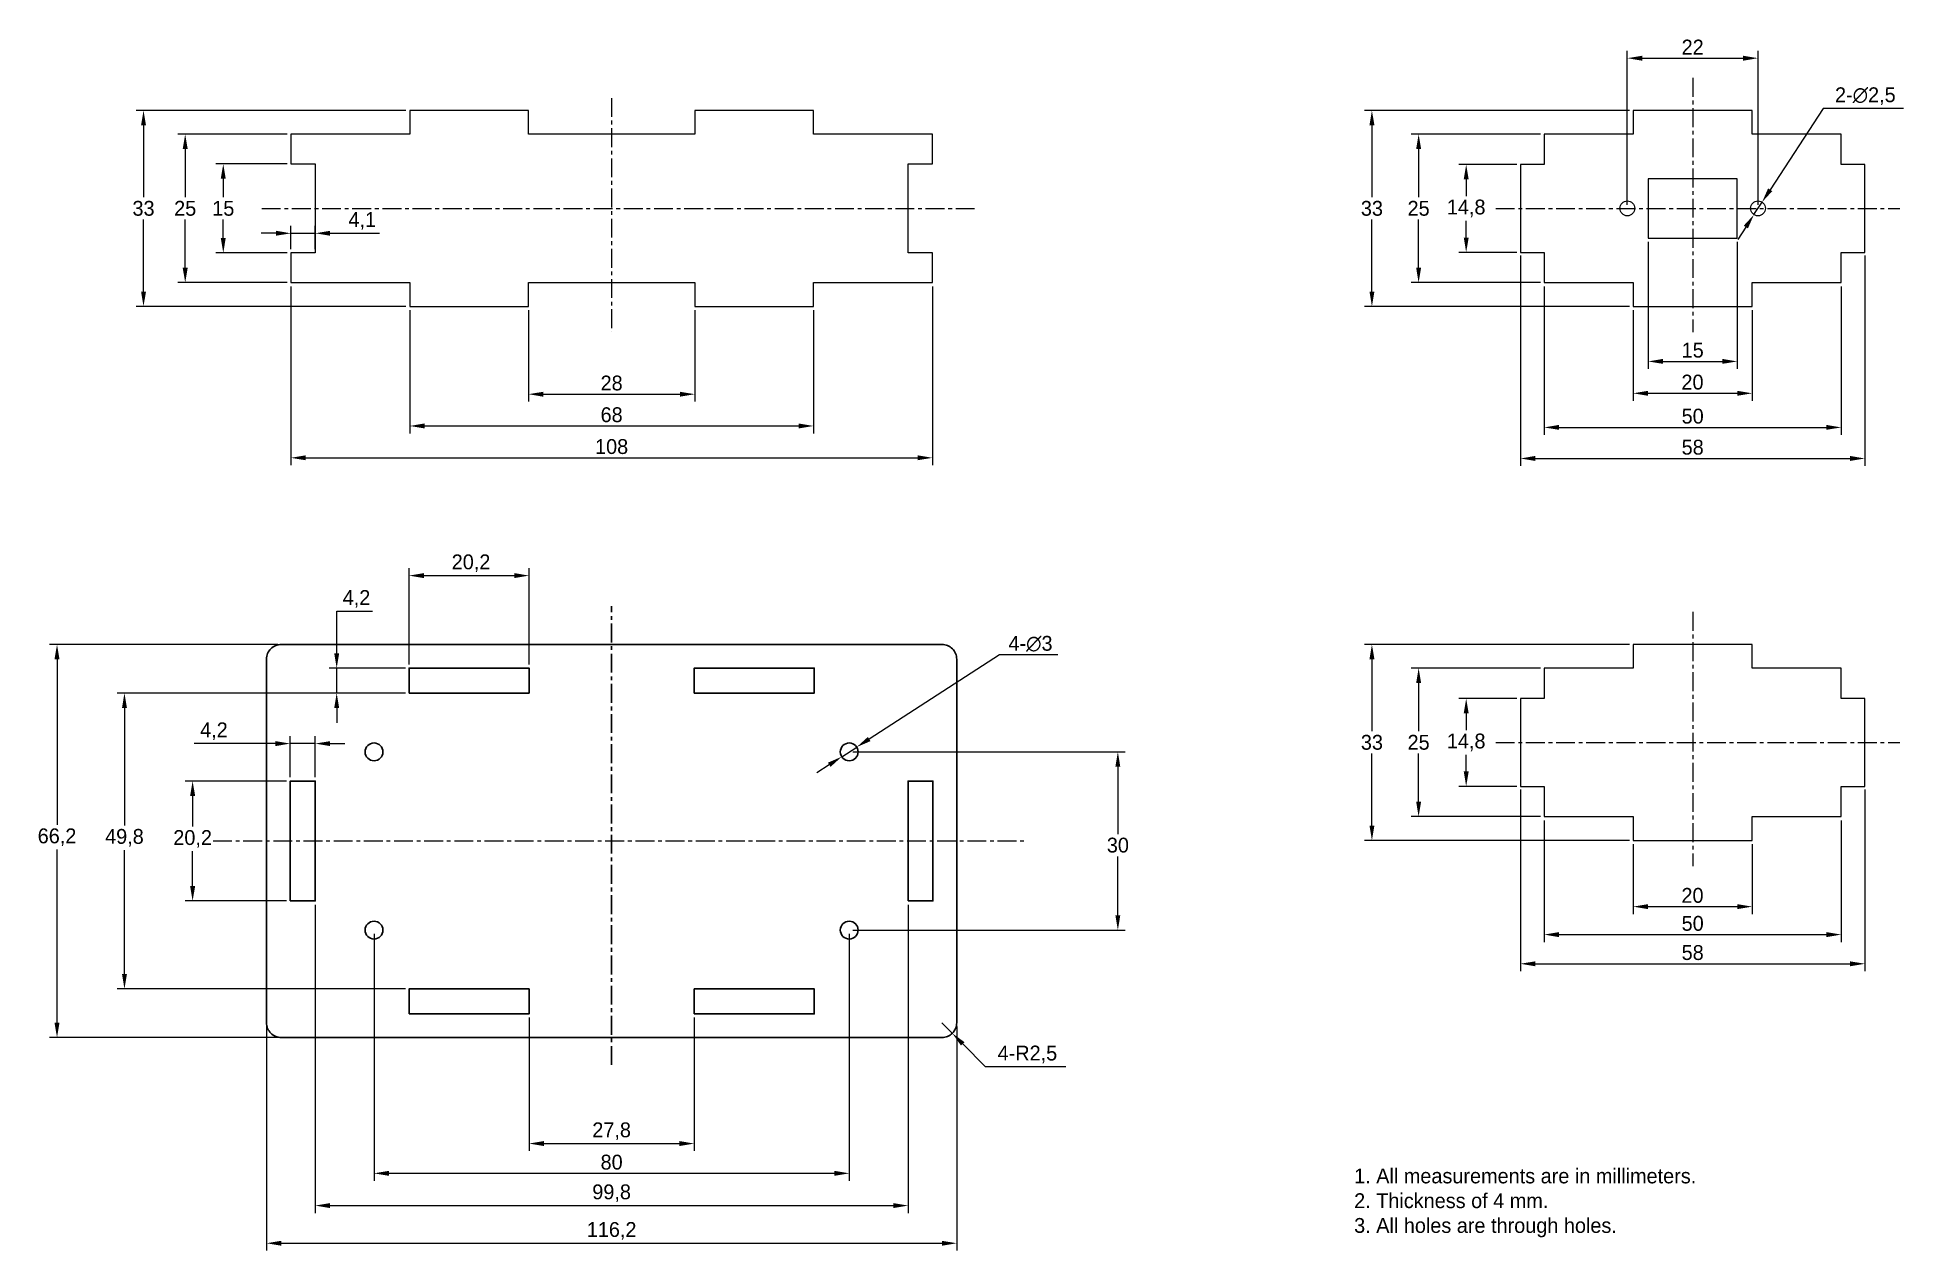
# Model space of a CAD drawing. Header units: millimetres. Extents: x -39 to 276, y -84 to 120.
import ezdxf

# ---------------------------------------------------------------- set-up
doc = ezdxf.new("R2010")
doc.units = ezdxf.units.MM
doc.header["$LTSCALE"] = 0.1
doc.linetypes.add('CENTER', pattern=[50.8, 31.75, -6.35, 6.35, -6.35])
doc.layers.add('FRAME 050', color=6, linetype='Continuous')
doc.dimstyles.new('ISO-25', dxfattribs={"dimtxt": 2.5, "dimasz": 2.5, "dimexe": 1.25, "dimexo": 0.625, "dimtad": 1, "dimtih": 1, "dimtoh": 1, "dimtxsty": 'Standard', "dimcen": 2.5, "dimadec": 0, "dimazin": 0, "dimtfac": 1, "dimtmove": 0, "dimatfit": 3, "dimfxl": 0, "dimarcsym": 0})

# ---------------------------------------------------------------- blocks, each defined once
blk = doc.blocks.new('*D2')
at = {"layer": 'Defpoints', "color": 0}
for p in [(-35.37, 18.1), (2.4, 18.1), (2.4, -48.1)]:
    blk.add_point(p, dxfattribs=at)
at = {"layer": 'FRAME 050', "color": 0, "lineweight": -2}
for p, q in [((1.78, 18.1), (-36.62, 18.1)), ((-35.37, 15.6), (-35.37, -12.29)), ((-35.37, -45.6), (-35.37, -16.46)), ((1.78, -48.1), (-36.62, -48.1))]:
    blk.add_line(p, q, dxfattribs=at)
at = {"layer": 'FRAME 050', "color": 0}
for points in [[(-35.79, 15.6), (-34.96, 15.6), (-35.37, 18.1)], [(-35.79, -45.6), (-34.96, -45.6), (-35.37, -48.1)]]:
    blk.add_solid(points, dxfattribs=at)
at = {"layer": 'FRAME 050', "color": 0, "insert": (-35.37, -14.37), "char_height": 2.5, "attachment_point": 5}
blk.add_mtext('66,2', dxfattribs=at)
blk = doc.blocks.new('*D3')
at = {"layer": 'Defpoints', "color": 0}
for p in [(-0.1, -45.6), (116.1, -45.6), (116.1, -82.72)]:
    blk.add_point(p, dxfattribs=at)
at = {"layer": 'FRAME 050', "color": 0, "lineweight": -2}
for p, q in [((-0.1, -46.22), (-0.1, -83.97)), ((116.1, -46.22), (116.1, -83.97)), ((2.4, -82.72), (113.6, -82.72))]:
    blk.add_line(p, q, dxfattribs=at)
at = {"layer": 'FRAME 050', "color": 0}
for points in [[(2.4, -82.31), (2.4, -83.14), (-0.1, -82.72)], [(113.6, -82.31), (113.6, -83.14), (116.1, -82.72)]]:
    blk.add_solid(points, dxfattribs=at)
at = {"layer": 'FRAME 050', "color": 0, "insert": (58, -80.64), "char_height": 2.5, "attachment_point": 5}
blk.add_mtext('116,2', dxfattribs=at)
blk = doc.blocks.new('*D4')
at = {"layer": 'Defpoints', "color": 0}
for p in [(44.1, 29.68), (23.9, 14.1), (44.1, 14.1)]:
    blk.add_point(p, dxfattribs=at)
at = {"layer": 'FRAME 050', "color": 0, "lineweight": -2}
for p, q in [((23.9, 14.73), (23.9, 30.93)), ((26.4, 29.68), (41.6, 29.68)), ((44.1, 14.73), (44.1, 30.93))]:
    blk.add_line(p, q, dxfattribs=at)
at = {"layer": 'FRAME 050', "color": 0}
for points in [[(26.4, 30.1), (26.4, 29.26), (23.9, 29.68)], [(41.6, 30.1), (41.6, 29.26), (44.1, 29.68)]]:
    blk.add_solid(points, dxfattribs=at)
at = {"layer": 'FRAME 050', "color": 0, "insert": (34.33, 31.76), "char_height": 2.5, "attachment_point": 5}
blk.add_mtext('20,2', dxfattribs=at)
blk = doc.blocks.new('*D5')
at = {"layer": 'Defpoints', "color": 0}
for p in [(8.1, 1.4), (3.9, -4.9), (8.1, -4.9)]:
    blk.add_point(p, dxfattribs=at)
at = {"layer": 'FRAME 050', "color": 0, "lineweight": -2}
for p, q in [((1.4, 1.4), (-12.29, 1.4)), ((3.9, -4.27), (3.9, 2.65)), ((8.1, 1.4), (3.9, 1.4)), ((8.1, -4.27), (8.1, 2.65)), ((10.6, 1.4), (13.1, 1.4))]:
    blk.add_line(p, q, dxfattribs=at)
at = {"layer": 'FRAME 050', "color": 0}
for points in [[(1.4, 1.81), (1.4, 0.98), (3.9, 1.4)], [(10.6, 1.81), (10.6, 0.98), (8.1, 1.4)]]:
    blk.add_solid(points, dxfattribs=at)
at = {"layer": 'FRAME 050', "color": 0, "insert": (-8.96, 3.48), "char_height": 2.5, "attachment_point": 5}
blk.add_mtext('4,2', dxfattribs=at)
blk = doc.blocks.new('*D6')
at = {"layer": 'Defpoints', "color": 0}
for p in [(3.9, -4.9), (-12.54, -25.1), (3.9, -25.1)]:
    blk.add_point(p, dxfattribs=at)
at = {"layer": 'FRAME 050', "color": 0, "lineweight": -2}
for p, q in [((3.28, -4.9), (-13.79, -4.9)), ((-12.54, -7.4), (-12.54, -12.57)), ((-12.54, -22.6), (-12.54, -16.73)), ((3.28, -25.1), (-13.79, -25.1))]:
    blk.add_line(p, q, dxfattribs=at)
at = {"layer": 'FRAME 050', "color": 0}
for points in [[(-12.96, -7.4), (-12.12, -7.4), (-12.54, -4.9)], [(-12.96, -22.6), (-12.12, -22.6), (-12.54, -25.1)]]:
    blk.add_solid(points, dxfattribs=at)
at = {"layer": 'FRAME 050', "color": 0, "insert": (-12.54, -14.65), "char_height": 2.5, "attachment_point": 5}
blk.add_mtext('20,2', dxfattribs=at)
blk = doc.blocks.new('*D7')
at = {"layer": 'Defpoints', "color": 0}
for p in [(23.9, 14.1), (11.71, 9.9), (23.9, 9.9)]:
    blk.add_point(p, dxfattribs=at)
at = {"layer": 'FRAME 050', "color": 0, "lineweight": -2}
for p, q in [((11.71, 16.6), (11.71, 23.68)), ((11.71, 23.68), (17.76, 23.68)), ((23.28, 14.1), (10.46, 14.1)), ((11.71, 9.9), (11.71, 14.1)), ((23.28, 9.9), (10.46, 9.9)), ((11.71, 7.4), (11.71, 4.9))]:
    blk.add_line(p, q, dxfattribs=at)
at = {"layer": 'FRAME 050', "color": 0}
for points in [[(11.3, 16.6), (12.13, 16.6), (11.71, 14.1)], [(11.3, 7.4), (12.13, 7.4), (11.71, 9.9)]]:
    blk.add_solid(points, dxfattribs=at)
at = {"layer": 'FRAME 050', "color": 0, "insert": (15.05, 25.76), "char_height": 2.5, "attachment_point": 5}
blk.add_mtext('4,2', dxfattribs=at)
blk = doc.blocks.new('*D8')
at = {"layer": 'Defpoints', "color": 0}
for p in [(8.1, -25.1), (107.9, -25.1), (107.9, -76.38)]:
    blk.add_point(p, dxfattribs=at)
at = {"layer": 'FRAME 050', "color": 0, "lineweight": -2}
for p, q in [((8.1, -25.72), (8.1, -77.63)), ((107.9, -25.72), (107.9, -77.63)), ((10.6, -76.38), (105.4, -76.38))]:
    blk.add_line(p, q, dxfattribs=at)
at = {"layer": 'FRAME 050', "color": 0}
for points in [[(10.6, -75.96), (10.6, -76.8), (8.1, -76.38)], [(105.4, -75.96), (105.4, -76.8), (107.9, -76.38)]]:
    blk.add_solid(points, dxfattribs=at)
at = {"layer": 'FRAME 050', "color": 0, "insert": (58, -74.3), "char_height": 2.5, "attachment_point": 5}
blk.add_mtext('99,8', dxfattribs=at)
blk = doc.blocks.new('*D9')
at = {"layer": 'Defpoints', "color": 0}
for p in [(44.1, -44.1), (71.9, -44.1), (71.9, -65.94)]:
    blk.add_point(p, dxfattribs=at)
at = {"layer": 'FRAME 050', "color": 0, "lineweight": -2}
for p, q in [((44.1, -44.72), (44.1, -67.19)), ((71.9, -44.72), (71.9, -67.19)), ((46.6, -65.94), (69.4, -65.94))]:
    blk.add_line(p, q, dxfattribs=at)
at = {"layer": 'FRAME 050', "color": 0}
for points in [[(46.6, -65.52), (46.6, -66.36), (44.1, -65.94)], [(69.4, -65.52), (69.4, -66.36), (71.9, -65.94)]]:
    blk.add_solid(points, dxfattribs=at)
at = {"layer": 'FRAME 050', "color": 0, "insert": (58, -63.86), "char_height": 2.5, "attachment_point": 5}
blk.add_mtext('27,8', dxfattribs=at)
blk = doc.blocks.new('*D10')
at = {"layer": 'Defpoints', "color": 0}
for p in [(18, -30), (98, -30), (98, -70.95)]:
    blk.add_point(p, dxfattribs=at)
at = {"layer": 'FRAME 050', "color": 0, "lineweight": -2}
for p, q in [((18, -30.62), (18, -72.2)), ((98, -30.62), (98, -72.2)), ((20.5, -70.95), (95.5, -70.95))]:
    blk.add_line(p, q, dxfattribs=at)
at = {"layer": 'FRAME 050', "color": 0}
for points in [[(20.5, -70.53), (20.5, -71.37), (18, -70.95)], [(95.5, -70.53), (95.5, -71.37), (98, -70.95)]]:
    blk.add_solid(points, dxfattribs=at)
at = {"layer": 'FRAME 050', "color": 0, "insert": (58, -69.08), "char_height": 2.5, "attachment_point": 5}
blk.add_mtext('80', dxfattribs=at)
blk = doc.blocks.new('*D11')
at = {"layer": 'Defpoints', "color": 0}
for p in [(98, 0), (143.23, 0), (98, -30)]:
    blk.add_point(p, dxfattribs=at)
at = {"layer": 'FRAME 050', "color": 0, "lineweight": -2}
for p, q in [((98.62, 0), (144.48, 0)), ((143.23, -2.5), (143.23, -13.84)), ((143.23, -27.5), (143.23, -17.59)), ((98.62, -30), (144.48, -30))]:
    blk.add_line(p, q, dxfattribs=at)
at = {"layer": 'FRAME 050', "color": 0}
for points in [[(142.81, -2.5), (143.64, -2.5), (143.23, 0)], [(142.81, -27.5), (143.64, -27.5), (143.23, -30)]]:
    blk.add_solid(points, dxfattribs=at)
at = {"layer": 'FRAME 050', "color": 0, "insert": (143.23, -15.71), "char_height": 2.5, "attachment_point": 5}
blk.add_mtext('30', dxfattribs=at)
blk = doc.blocks.new('*D12')
at = {"layer": 'Defpoints', "color": 0}
for p in [(99.26, 0.81), (96.74, -0.81)]:
    blk.add_point(p, dxfattribs=at)
at = {"layer": 'FRAME 050', "color": 0, "lineweight": -2}
for p, q in [((123.31, 16.32), (101.36, 2.17)), ((133.1, 16.32), (123.31, 16.32)), ((96.74, -0.81), (99.26, 0.81)), ((94.64, -2.17), (92.54, -3.52))]:
    blk.add_line(p, q, dxfattribs=at)
at = {"layer": 'FRAME 050', "color": 0}
for points in [[(101.14, 2.52), (101.59, 1.82), (99.26, 0.81)], [(94.41, -1.82), (94.86, -2.52), (96.74, -0.81)]]:
    blk.add_solid(points, dxfattribs=at)
at = {"layer": 'FRAME 050', "color": 0, "insert": (128.52, 18.2), "char_height": 2.5, "attachment_point": 5}
blk.add_mtext('4-∅3', dxfattribs=at)
blk = doc.blocks.new('*D13')
at = {"layer": 'Defpoints', "color": 0}
for p in [(23.9, 9.9), (-24.02, -39.9), (23.9, -39.9)]:
    blk.add_point(p, dxfattribs=at)
at = {"layer": 'FRAME 050', "color": 0, "lineweight": -2}
for p, q in [((23.28, 9.9), (-25.27, 9.9)), ((-24.02, 7.4), (-24.02, -12.38)), ((-24.02, -37.4), (-24.02, -16.54)), ((23.28, -39.9), (-25.27, -39.9))]:
    blk.add_line(p, q, dxfattribs=at)
at = {"layer": 'FRAME 050', "color": 0}
for points in [[(-24.43, 7.4), (-23.6, 7.4), (-24.02, 9.9)], [(-24.43, -37.4), (-23.6, -37.4), (-24.02, -39.9)]]:
    blk.add_solid(points, dxfattribs=at)
at = {"layer": 'FRAME 050', "color": 0, "insert": (-24.02, -14.46), "char_height": 2.5, "attachment_point": 5}
blk.add_mtext('49,8', dxfattribs=at)
blk = doc.blocks.new('*D14')
at = {"layer": 'Defpoints', "color": 0}
for p in [(24, 108), (-20.81, 75), (24, 75)]:
    blk.add_point(p, dxfattribs=at)
at = {"layer": 'FRAME 050', "color": 0, "lineweight": -2}
for p, q in [((23.38, 108), (-22.06, 108)), ((-20.81, 105.5), (-20.81, 93.38)), ((-20.81, 77.5), (-20.81, 89.62)), ((23.38, 75), (-22.06, 75))]:
    blk.add_line(p, q, dxfattribs=at)
at = {"layer": 'FRAME 050', "color": 0}
for points in [[(-21.22, 105.5), (-20.39, 105.5), (-20.81, 108)], [(-21.22, 77.5), (-20.39, 77.5), (-20.81, 75)]]:
    blk.add_solid(points, dxfattribs=at)
at = {"layer": 'FRAME 050', "color": 0, "insert": (-20.81, 91.5), "char_height": 2.5, "attachment_point": 5}
blk.add_mtext('33', dxfattribs=at)
blk = doc.blocks.new('*D15')
at = {"layer": 'Defpoints', "color": 0}
for p in [(4, 99), (-7.38, 84), (4, 84)]:
    blk.add_point(p, dxfattribs=at)
at = {"layer": 'FRAME 050', "color": 0, "lineweight": -2}
for p, q in [((3.38, 99), (-8.63, 99)), ((-7.38, 96.5), (-7.38, 93.38)), ((-7.38, 86.5), (-7.38, 89.62)), ((3.38, 84), (-8.63, 84))]:
    blk.add_line(p, q, dxfattribs=at)
at = {"layer": 'FRAME 050', "color": 0}
for points in [[(-7.8, 96.5), (-6.97, 96.5), (-7.38, 99)], [(-7.8, 86.5), (-6.97, 86.5), (-7.38, 84)]]:
    blk.add_solid(points, dxfattribs=at)
at = {"layer": 'FRAME 050', "color": 0, "insert": (-7.38, 91.5), "char_height": 2.5, "attachment_point": 5}
blk.add_mtext('15', dxfattribs=at)
blk = doc.blocks.new('*D16')
at = {"layer": 'Defpoints', "color": 0}
for p in [(44, 75), (72, 75), (72, 60.22)]:
    blk.add_point(p, dxfattribs=at)
at = {"layer": 'FRAME 050', "color": 0, "lineweight": -2}
for p, q in [((44, 74.38), (44, 58.97)), ((72, 74.38), (72, 58.97)), ((46.5, 60.22), (69.5, 60.22))]:
    blk.add_line(p, q, dxfattribs=at)
at = {"layer": 'FRAME 050', "color": 0}
for points in [[(46.5, 60.63), (46.5, 59.8), (44, 60.22)], [(69.5, 60.63), (69.5, 59.8), (72, 60.22)]]:
    blk.add_solid(points, dxfattribs=at)
at = {"layer": 'FRAME 050', "color": 0, "insert": (58, 62.09), "char_height": 2.5, "attachment_point": 5}
blk.add_mtext('28', dxfattribs=at)
blk = doc.blocks.new('*D17')
at = {"layer": 'Defpoints', "color": 0}
for p in [(24, 75), (92, 75), (92, 54.87)]:
    blk.add_point(p, dxfattribs=at)
at = {"layer": 'FRAME 050', "color": 0, "lineweight": -2}
for p, q in [((24, 74.38), (24, 53.62)), ((92, 74.38), (92, 53.62)), ((26.5, 54.87), (89.5, 54.87))]:
    blk.add_line(p, q, dxfattribs=at)
at = {"layer": 'FRAME 050', "color": 0}
for points in [[(26.5, 55.29), (26.5, 54.46), (24, 54.87)], [(89.5, 55.29), (89.5, 54.46), (92, 54.87)]]:
    blk.add_solid(points, dxfattribs=at)
at = {"layer": 'FRAME 050', "color": 0, "insert": (58, 56.75), "char_height": 2.5, "attachment_point": 5}
blk.add_mtext('68', dxfattribs=at)
blk = doc.blocks.new('*D18')
at = {"layer": 'Defpoints', "color": 0}
for p in [(4, 104), (-13.79, 79), (4, 79)]:
    blk.add_point(p, dxfattribs=at)
at = {"layer": 'FRAME 050', "color": 0, "lineweight": -2}
for p, q in [((3.38, 104), (-15.04, 104)), ((-13.79, 101.5), (-13.79, 93.38)), ((-13.79, 81.5), (-13.79, 89.62)), ((3.38, 79), (-15.04, 79))]:
    blk.add_line(p, q, dxfattribs=at)
at = {"layer": 'FRAME 050', "color": 0}
for points in [[(-14.21, 101.5), (-13.37, 101.5), (-13.79, 104)], [(-14.21, 81.5), (-13.37, 81.5), (-13.79, 79)]]:
    blk.add_solid(points, dxfattribs=at)
at = {"layer": 'FRAME 050', "color": 0, "insert": (-13.79, 91.5), "char_height": 2.5, "attachment_point": 5}
blk.add_mtext('25', dxfattribs=at)
blk = doc.blocks.new('*D19')
at = {"layer": 'Defpoints', "color": 0}
for p in [(4, 79), (112, 79), (112, 49.51)]:
    blk.add_point(p, dxfattribs=at)
at = {"layer": 'FRAME 050', "color": 0, "lineweight": -2}
for p, q in [((4, 78.38), (4, 48.26)), ((112, 78.38), (112, 48.26)), ((6.5, 49.51), (109.5, 49.51))]:
    blk.add_line(p, q, dxfattribs=at)
at = {"layer": 'FRAME 050', "color": 0}
for points in [[(6.5, 49.93), (6.5, 49.1), (4, 49.51)], [(109.5, 49.93), (109.5, 49.1), (112, 49.51)]]:
    blk.add_solid(points, dxfattribs=at)
at = {"layer": 'FRAME 050', "color": 0, "insert": (58, 51.39), "char_height": 2.5, "attachment_point": 5}
blk.add_mtext('108', dxfattribs=at)
blk = doc.blocks.new('*D20')
at = {"layer": 'Defpoints', "color": 0}
for p in [(230, 75), (250, 75), (250, 60.37)]:
    blk.add_point(p, dxfattribs=at)
at = {"layer": 'FRAME 050', "color": 0, "lineweight": -2}
for p, q in [((230, 74.38), (230, 59.12)), ((250, 74.38), (250, 59.12)), ((232.5, 60.37), (247.5, 60.37))]:
    blk.add_line(p, q, dxfattribs=at)
at = {"layer": 'FRAME 050', "color": 0}
for points in [[(232.5, 60.79), (232.5, 59.95), (230, 60.37)], [(247.5, 60.79), (247.5, 59.95), (250, 60.37)]]:
    blk.add_solid(points, dxfattribs=at)
at = {"layer": 'FRAME 050', "color": 0, "insert": (239.97, 62.24), "char_height": 2.5, "attachment_point": 5}
blk.add_mtext('20', dxfattribs=at)
blk = doc.blocks.new('*D21')
at = {"layer": 'Defpoints', "color": 0}
for p in [(215, 79), (265, 79), (265, 54.63)]:
    blk.add_point(p, dxfattribs=at)
at = {"layer": 'FRAME 050', "color": 0, "lineweight": -2}
for p, q in [((215, 78.38), (215, 53.38)), ((265, 78.38), (265, 53.38)), ((217.5, 54.63), (262.5, 54.63))]:
    blk.add_line(p, q, dxfattribs=at)
at = {"layer": 'FRAME 050', "color": 0}
for points in [[(217.5, 55.05), (217.5, 54.22), (215, 54.63)], [(262.5, 55.05), (262.5, 54.22), (265, 54.63)]]:
    blk.add_solid(points, dxfattribs=at)
at = {"layer": 'FRAME 050', "color": 0, "insert": (240, 56.51), "char_height": 2.5, "attachment_point": 5}
blk.add_mtext('50', dxfattribs=at)
blk = doc.blocks.new('*D22')
at = {"layer": 'Defpoints', "color": 0}
for p in [(211, 84.2), (269, 84.2), (269, 49.4)]:
    blk.add_point(p, dxfattribs=at)
at = {"layer": 'FRAME 050', "color": 0, "lineweight": -2}
for p, q in [((211, 83.57), (211, 48.15)), ((269, 83.57), (269, 48.15)), ((213.5, 49.4), (266.5, 49.4))]:
    blk.add_line(p, q, dxfattribs=at)
at = {"layer": 'FRAME 050', "color": 0}
for points in [[(213.5, 49.82), (213.5, 48.99), (211, 49.4)], [(266.5, 49.82), (266.5, 48.99), (269, 49.4)]]:
    blk.add_solid(points, dxfattribs=at)
at = {"layer": 'FRAME 050', "color": 0, "insert": (240, 51.28), "char_height": 2.5, "attachment_point": 5}
blk.add_mtext('58', dxfattribs=at)
blk = doc.blocks.new('*D23')
at = {"layer": 'Defpoints', "color": 0}
for p in [(201.87, 98.9), (211, 98.9), (211, 84.1)]:
    blk.add_point(p, dxfattribs=at)
at = {"layer": 'FRAME 050', "color": 0, "lineweight": -2}
for p, q in [((210.38, 98.9), (200.62, 98.9)), ((201.87, 96.4), (201.87, 93.58)), ((201.87, 86.6), (201.87, 89.42)), ((210.38, 84.1), (200.62, 84.1))]:
    blk.add_line(p, q, dxfattribs=at)
at = {"layer": 'FRAME 050', "color": 0}
for points in [[(201.46, 96.4), (202.29, 96.4), (201.87, 98.9)], [(201.46, 86.6), (202.29, 86.6), (201.87, 84.1)]]:
    blk.add_solid(points, dxfattribs=at)
at = {"layer": 'FRAME 050', "color": 0, "insert": (201.87, 91.5), "char_height": 2.5, "attachment_point": 5}
blk.add_mtext('14,8', dxfattribs=at)
blk = doc.blocks.new('*D24')
at = {"layer": 'Defpoints', "color": 0}
for p in [(215, 104), (193.86, 79), (215, 79)]:
    blk.add_point(p, dxfattribs=at)
at = {"layer": 'FRAME 050', "color": 0, "lineweight": -2}
for p, q in [((214.38, 104), (192.61, 104)), ((193.86, 101.5), (193.86, 93.38)), ((193.86, 81.5), (193.86, 89.62)), ((214.38, 79), (192.61, 79))]:
    blk.add_line(p, q, dxfattribs=at)
at = {"layer": 'FRAME 050', "color": 0}
for points in [[(193.45, 101.5), (194.28, 101.5), (193.86, 104)], [(193.45, 81.5), (194.28, 81.5), (193.86, 79)]]:
    blk.add_solid(points, dxfattribs=at)
at = {"layer": 'FRAME 050', "color": 0, "insert": (193.86, 91.5), "char_height": 2.5, "attachment_point": 5}
blk.add_mtext('25', dxfattribs=at)
blk = doc.blocks.new('*D25')
at = {"layer": 'Defpoints', "color": 0}
for p in [(230, 108), (186, 75), (230, 75)]:
    blk.add_point(p, dxfattribs=at)
at = {"layer": 'FRAME 050', "color": 0, "lineweight": -2}
for p, q in [((229.38, 108), (184.75, 108)), ((186, 105.5), (186, 93.38)), ((186, 77.5), (186, 89.63)), ((229.38, 75), (184.75, 75))]:
    blk.add_line(p, q, dxfattribs=at)
at = {"layer": 'FRAME 050', "color": 0}
for points in [[(185.59, 105.5), (186.42, 105.5), (186, 108)], [(185.59, 77.5), (186.42, 77.5), (186, 75)]]:
    blk.add_solid(points, dxfattribs=at)
at = {"layer": 'FRAME 050', "color": 0, "insert": (186, 91.5), "char_height": 2.5, "attachment_point": 5}
blk.add_mtext('33', dxfattribs=at)
blk = doc.blocks.new('*D26')
at = {"layer": 'Defpoints', "color": 0}
for p in [(232.5, 86.5), (247.5, 86.5), (247.5, 65.74)]:
    blk.add_point(p, dxfattribs=at)
at = {"layer": 'FRAME 050', "color": 0, "lineweight": -2}
for p, q in [((232.5, 85.88), (232.5, 64.49)), ((247.5, 85.88), (247.5, 64.49)), ((235, 65.74), (245, 65.74))]:
    blk.add_line(p, q, dxfattribs=at)
at = {"layer": 'FRAME 050', "color": 0}
for points in [[(235, 66.16), (235, 65.33), (232.5, 65.74)], [(245, 66.16), (245, 65.33), (247.5, 65.74)]]:
    blk.add_solid(points, dxfattribs=at)
at = {"layer": 'FRAME 050', "color": 0, "insert": (240, 67.62), "char_height": 2.5, "attachment_point": 5}
blk.add_mtext('15', dxfattribs=at)
blk = doc.blocks.new('*D27')
at = {"layer": 'Defpoints', "color": 0}
for p in [(251, 116.79), (229, 91.5), (251, 91.5)]:
    blk.add_point(p, dxfattribs=at)
at = {"layer": 'FRAME 050', "color": 0, "lineweight": -2}
for p, q in [((229, 92.12), (229, 118.04)), ((231.5, 116.79), (248.5, 116.79)), ((251, 92.12), (251, 118.04))]:
    blk.add_line(p, q, dxfattribs=at)
at = {"layer": 'FRAME 050', "color": 0}
for points in [[(231.5, 117.2), (231.5, 116.37), (229, 116.79)], [(248.5, 117.2), (248.5, 116.37), (251, 116.79)]]:
    blk.add_solid(points, dxfattribs=at)
at = {"layer": 'FRAME 050', "color": 0, "insert": (240, 118.66), "char_height": 2.5, "attachment_point": 5}
blk.add_mtext('22', dxfattribs=at)
blk = doc.blocks.new('*D28')
at = {"layer": 'Defpoints', "color": 0}
for p in [(251.68, 92.55), (250.32, 90.45)]:
    blk.add_point(p, dxfattribs=at)
at = {"layer": 'FRAME 050', "color": 0, "lineweight": -2}
for p, q in [((261.98, 108.32), (253.05, 94.64)), ((275.52, 108.32), (261.98, 108.32)), ((250.32, 90.45), (251.68, 92.55)), ((248.95, 88.36), (247.58, 86.27))]:
    blk.add_line(p, q, dxfattribs=at)
at = {"layer": 'FRAME 050', "color": 0}
for points in [[(252.7, 94.87), (253.4, 94.41), (251.68, 92.55)], [(248.6, 88.59), (249.3, 88.13), (250.32, 90.45)]]:
    blk.add_solid(points, dxfattribs=at)
at = {"layer": 'FRAME 050', "color": 0, "insert": (269.07, 110.4), "char_height": 2.5, "attachment_point": 5}
blk.add_mtext('2-∅2,5', dxfattribs=at)
blk = doc.blocks.new('*D29')
at = {"layer": 'Defpoints', "color": 0}
for p in [(113.6, -45.6), (115.36, -47.38)]:
    blk.add_point(p, dxfattribs=at)
at = {"layer": 'FRAME 050', "color": 0, "lineweight": -2}
for p, q in [((113.6, -45.6), (115.36, -47.38)), ((120.92, -53.01), (117.11, -49.16)), ((134.46, -53.01), (120.92, -53.01))]:
    blk.add_line(p, q, dxfattribs=at)
at = {"layer": 'FRAME 050', "color": 0}
blk.add_solid([(117.41, -48.87), (116.82, -49.45), (115.36, -47.38)], dxfattribs=at)
at = {"layer": 'FRAME 050', "color": 0, "insert": (128, -50.93), "char_height": 2.5, "attachment_point": 5}
blk.add_mtext('4-R2,5', dxfattribs=at)
blk = doc.blocks.new('*D32')
at = {"layer": 'Defpoints', "color": 0}
for p in [(230, 18.1), (186, -14.9), (230, -14.9)]:
    blk.add_point(p, dxfattribs=at)
at = {"layer": 'FRAME 050', "color": 0, "lineweight": -2}
for p, q in [((229.38, 18.1), (184.75, 18.1)), ((186, 15.6), (186, 3.48)), ((186, -12.4), (186, -0.27)), ((229.38, -14.9), (184.75, -14.9))]:
    blk.add_line(p, q, dxfattribs=at)
at = {"layer": 'FRAME 050', "color": 0}
for points in [[(185.59, 15.6), (186.42, 15.6), (186, 18.1)], [(185.59, -12.4), (186.42, -12.4), (186, -14.9)]]:
    blk.add_solid(points, dxfattribs=at)
at = {"layer": 'FRAME 050', "color": 0, "insert": (186, 1.6), "char_height": 2.5, "attachment_point": 5}
blk.add_mtext('33', dxfattribs=at)
blk = doc.blocks.new('*D33')
at = {"layer": 'Defpoints', "color": 0}
for p in [(215, 14.1), (193.86, -10.9), (215, -10.9)]:
    blk.add_point(p, dxfattribs=at)
at = {"layer": 'FRAME 050', "color": 0, "lineweight": -2}
for p, q in [((214.38, 14.1), (192.61, 14.1)), ((193.86, 11.6), (193.86, 3.48)), ((193.86, -8.4), (193.86, -0.27)), ((214.38, -10.9), (192.61, -10.9))]:
    blk.add_line(p, q, dxfattribs=at)
at = {"layer": 'FRAME 050', "color": 0}
for points in [[(193.45, 11.6), (194.28, 11.6), (193.86, 14.1)], [(193.45, -8.4), (194.28, -8.4), (193.86, -10.9)]]:
    blk.add_solid(points, dxfattribs=at)
at = {"layer": 'FRAME 050', "color": 0, "insert": (193.86, 1.6), "char_height": 2.5, "attachment_point": 5}
blk.add_mtext('25', dxfattribs=at)
blk = doc.blocks.new('*D30')
at = {"layer": 'Defpoints', "color": 0}
for p in [(201.87, 9), (211, 9), (211, -5.8)]:
    blk.add_point(p, dxfattribs=at)
at = {"layer": 'FRAME 050', "color": 0, "lineweight": -2}
for p, q in [((210.38, 9), (200.62, 9)), ((201.87, 6.5), (201.87, 3.68)), ((201.87, -3.3), (201.87, -0.48)), ((210.38, -5.8), (200.62, -5.8))]:
    blk.add_line(p, q, dxfattribs=at)
at = {"layer": 'FRAME 050', "color": 0}
for points in [[(201.46, 6.5), (202.29, 6.5), (201.87, 9)], [(201.46, -3.3), (202.29, -3.3), (201.87, -5.8)]]:
    blk.add_solid(points, dxfattribs=at)
at = {"layer": 'FRAME 050', "color": 0, "insert": (201.87, 1.6), "char_height": 2.5, "attachment_point": 5}
blk.add_mtext('14,8', dxfattribs=at)
blk = doc.blocks.new('*D31')
at = {"layer": 'Defpoints', "color": 0}
for p in [(211, -5.7), (269, -5.7), (269, -35.67)]:
    blk.add_point(p, dxfattribs=at)
at = {"layer": 'FRAME 050', "color": 0, "lineweight": -2}
for p, q in [((211, -6.33), (211, -36.92)), ((269, -6.33), (269, -36.92)), ((213.5, -35.67), (266.5, -35.67))]:
    blk.add_line(p, q, dxfattribs=at)
at = {"layer": 'FRAME 050', "color": 0}
for points in [[(213.5, -35.26), (213.5, -36.09), (211, -35.67)], [(266.5, -35.26), (266.5, -36.09), (269, -35.67)]]:
    blk.add_solid(points, dxfattribs=at)
at = {"layer": 'FRAME 050', "color": 0, "insert": (240, -33.8), "char_height": 2.5, "attachment_point": 5}
blk.add_mtext('58', dxfattribs=at)
blk = doc.blocks.new('*D34')
at = {"layer": 'Defpoints', "color": 0}
for p in [(215, -10.9), (265, -10.9), (265, -30.76)]:
    blk.add_point(p, dxfattribs=at)
at = {"layer": 'FRAME 050', "color": 0, "lineweight": -2}
for p, q in [((215, -11.53), (215, -32.01)), ((265, -11.53), (265, -32.01)), ((217.5, -30.76), (262.5, -30.76))]:
    blk.add_line(p, q, dxfattribs=at)
at = {"layer": 'FRAME 050', "color": 0}
for points in [[(217.5, -30.34), (217.5, -31.18), (215, -30.76)], [(262.5, -30.34), (262.5, -31.18), (265, -30.76)]]:
    blk.add_solid(points, dxfattribs=at)
at = {"layer": 'FRAME 050', "color": 0, "insert": (240, -28.88), "char_height": 2.5, "attachment_point": 5}
blk.add_mtext('50', dxfattribs=at)
blk = doc.blocks.new('*D35')
at = {"layer": 'Defpoints', "color": 0}
for p in [(230, -14.9), (250, -14.9), (250, -26.05)]:
    blk.add_point(p, dxfattribs=at)
at = {"layer": 'FRAME 050', "color": 0, "lineweight": -2}
for p, q in [((230, -15.53), (230, -27.3)), ((250, -15.53), (250, -27.3)), ((232.5, -26.05), (247.5, -26.05))]:
    blk.add_line(p, q, dxfattribs=at)
at = {"layer": 'FRAME 050', "color": 0}
for points in [[(232.5, -25.63), (232.5, -26.47), (230, -26.05)], [(247.5, -25.63), (247.5, -26.47), (250, -26.05)]]:
    blk.add_solid(points, dxfattribs=at)
at = {"layer": 'FRAME 050', "color": 0, "insert": (239.97, -24.17), "char_height": 2.5, "attachment_point": 5}
blk.add_mtext('20', dxfattribs=at)
blk = doc.blocks.new('*D37')
at = {"layer": 'Defpoints', "color": 0}
for p in [(8.1, 87.31), (4, 84), (8.1, 84)]:
    blk.add_point(p, dxfattribs=at)
at = {"layer": 'FRAME 050', "color": 0, "lineweight": -2}
for p, q in [((4, 84.62), (4, 88.56)), ((8.1, 84.62), (8.1, 88.56)), ((1.5, 87.31), (-1, 87.31)), ((4, 87.31), (8.1, 87.31)), ((10.6, 87.31), (18.93, 87.31))]:
    blk.add_line(p, q, dxfattribs=at)
at = {"layer": 'FRAME 050', "color": 0}
for points in [[(1.5, 87.73), (1.5, 86.9), (4, 87.31)], [(10.6, 87.73), (10.6, 86.9), (8.1, 87.31)]]:
    blk.add_solid(points, dxfattribs=at)
at = {"layer": 'FRAME 050', "color": 0, "insert": (16.02, 89.4), "char_height": 2.5, "attachment_point": 5}
blk.add_mtext('4,1', dxfattribs=at)

msp = doc.modelspace()

# ---------------------------------------------------------------- linework, layer by layer
for points in [[(8.1, 84), (4, 84), (4, 79), (24, 79), (24, 75), (44, 75), (44, 79), (72, 79), (72, 75), (92, 75), (92, 79), (112, 79), (112, 84), (107.9, 84), (107.9, 99), (112, 99), (112, 104), (92, 104), (92, 108), (72, 108), (72, 104), (44, 104), (44, 108), (24, 108), (24, 104), (4, 104), (4, 99), (8.1, 99)], [(211, 84.1), (215, 84.1), (215, 79), (230, 79), (230, 75), (250, 75), (250, 79), (265, 79), (265, 84.1), (269, 84.1), (269, 98.9), (265, 98.9), (265, 104), (250, 104), (250, 108), (230, 108), (230, 104), (215, 104), (215, 98.9), (211, 98.9)], [(232.5, 86.5), (247.5, 86.5), (247.5, 96.5), (232.5, 96.5)], [(215, -5.8), (215, -10.9), (230, -10.9), (230, -14.9), (250, -14.9), (250, -10.9), (265, -10.9), (265, -5.8), (269, -5.8), (269, 9), (265, 9), (265, 14.1), (250, 14.1), (250, 18.1), (230, 18.1), (230, 14.1), (215, 14.1), (215, 9), (211, 9), (211, -5.8)]]:
    msp.add_lwpolyline(points, close=True)
at = {"lineweight": 30}
msp.add_lwpolyline([(2.4, -48.1), (113.6, -48.1, 0.4142136), (116.1, -45.6), (116.1, 15.6, 0.4142136), (113.6, 18.1), (2.4, 18.1, 0.4142136), (-0.1, 15.6), (-0.1, -45.6, 0.4142136)], format="xyb", close=True, dxfattribs=at)
for points in [[(23.9, 9.9), (44.1, 9.9), (44.1, 14.1), (23.9, 14.1)], [(71.9, 9.9), (92.1, 9.9), (92.1, 14.1), (71.9, 14.1)], [(3.9, -25.1), (8.1, -25.1), (8.1, -4.9), (3.9, -4.9)], [(107.9, -25.1), (112.1, -25.1), (112.1, -4.9), (107.9, -4.9)], [(23.9, -44.1), (44.1, -44.1), (44.1, -39.9), (23.9, -39.9)], [(71.9, -44.1), (92.1, -44.1), (92.1, -39.9), (71.9, -39.9)]]:
    msp.add_lwpolyline(points, close=True, dxfattribs=at)
for centre in [(229, 91.5), (251, 91.5)]:
    msp.add_circle(centre, 1.25)
for centre in [(18, 0), (98, 0), (18, -30), (98, -30)]:
    msp.add_circle(centre, 1.5, dxfattribs=at)
at = {"layer": 'FRAME 050', "color": 1, "linetype": 'CENTER'}
for p, q in [((240, 113.455), (240, 70.649)), ((58, 110.087), (58, 70.714)), ((-0.898, 91.5), (119.75, 91.5)), ((206.854, 91.5), (274.885, 91.5)), ((240, 23.555), (240, -19.251)), ((206.854, 1.6), (274.885, 1.6)), ((-9.103, -15), (127.565, -15))]:
    msp.add_line(p, q, dxfattribs=at)
at = {"layer": 'FRAME 050', "color": 1, "linetype": 'CENTER', "lineweight": 30}
msp.add_line((58, -52.693), (58, 24.519), dxfattribs=at)

# ---------------------------------------------------------------- texts
at = {"layer": 'FRAME 050', "insert": (183.008, -70.14), "char_height": 2.5, "width": 84.08037, "attachment_point": 1}
msp.add_mtext('1. All measurements are in millimeters.\\P2. Thickness of 4 mm.\\P3. All holes are through holes.', dxfattribs=at)

# ---------------------------------------------------------------- dimensions: what is measured, and where the dimension line sits
at = {"layer": 'FRAME 050'}
dim = msp.add_linear_dim(base=(251, 116.786), p1=(229, 91.5), p2=(251, 91.5), dimstyle='ISO-25', dxfattribs=at)
dim.commit()
dim.dimension.update_dxf_attribs({"geometry": '*D27', "text_midpoint": (240, 118.661)})
for p1, p2, text, picture, middle in [((250.317, 90.453), (251.683, 92.547), '2-<>', '*D28', (269.065, 108.318)), ((96.739, -0.813), (99.261, 0.813), '4-<>', '*D12', (128.517, 16.323))]:
    dim = msp.add_diameter_dim_2p(p1=p1, p2=p2, text=text, dimstyle='ISO-25', dxfattribs=at)
    dim.commit()
    dim.dimension.update_dxf_attribs({"geometry": picture, "text_midpoint": middle, "dimtype": 163})
for base, p1, p2, picture, middle in [((-20.808, 75), (24, 108), (24, 75), '*D14', (-20.808, 91.5)), ((-13.788, 79), (4, 104), (4, 79), '*D18', (-13.788, 91.5)), ((-7.384, 84), (4, 99), (4, 84), '*D15', (-7.384, 91.5)), ((11.714, 9.9), (23.9, 14.1), (23.9, 9.9), '*D7', (15.047, 23.677)), ((-35.373, 18.1), (2.4, -48.1), (2.4, 18.1), '*D2', (-35.373, -14.375)), ((-24.015, -39.9), (23.9, 9.9), (23.9, -39.9), '*D13', (-24.015, -14.459)), ((143.227, 0), (98, -30), (98, 0), '*D11', (143.227, -15.715)), ((-12.54, -25.1), (3.9, -4.9), (3.9, -25.1), '*D6', (-12.54, -14.65))]:
    dim = msp.add_linear_dim(base=base, p1=p1, p2=p2, angle=90, dimstyle='ISO-25', dxfattribs=at)
    dim.commit()
    dim.dimension.update_dxf_attribs({"geometry": picture, "text_midpoint": middle, "dimtype": 160})
for base, p1, p2, picture, middle in [((186.004, 75), (230, 108), (230, 75), '*D25', (186.004, 91.5)), ((193.863, 79), (215, 104), (215, 79), '*D24', (193.863, 91.5)), ((201.873, 98.9), (211, 84.1), (211, 98.9), '*D23', (201.873, 91.5)), ((186.004, -14.9), (230, 18.1), (230, -14.9), '*D32', (186.004, 1.6)), ((193.863, -10.9), (215, 14.1), (215, -10.9), '*D33', (193.863, 1.6)), ((201.873, 9), (211, -5.8), (211, 9), '*D30', (201.873, 1.6))]:
    dim = msp.add_linear_dim(base=base, p1=p1, p2=p2, angle=90, dimstyle='ISO-25', dxfattribs=at)
    dim.commit()
    dim.dimension.update_dxf_attribs({"geometry": picture, "text_midpoint": middle})
for base, p1, p2, picture, middle in [((8.1, 87.314), (4, 84), (8.1, 84), '*D37', (16.017, 87.314)), ((247.5, 65.744), (232.5, 86.5), (247.5, 86.5), '*D26', (240, 65.744)), ((269, 49.404), (211, 84.2), (269, 84.2), '*D22', (240, 49.404)), ((112, 49.514), (4, 79), (112, 79), '*D19', (58, 49.514)), ((265, 54.633), (215, 79), (265, 79), '*D21', (240, 54.633)), ((92, 54.872), (24, 75), (92, 75), '*D17', (58, 54.872)), ((72, 60.218), (44, 75), (72, 75), '*D16', (58, 60.218)), ((250, 60.369), (230, 75), (250, 75), '*D20', (239.974, 60.369)), ((44.1, 29.68), (23.9, 14.1), (44.1, 14.1), '*D4', (34.33, 29.68)), ((8.1, 1.397), (3.9, -4.9), (8.1, -4.9), '*D5', (-8.959, 1.397)), ((269, -35.674), (211, -5.7), (269, -5.7), '*D31', (240, -35.674)), ((265, -30.759), (215, -10.9), (265, -10.9), '*D34', (240, -30.759)), ((250, -26.049), (230, -14.9), (250, -14.9), '*D35', (239.974, -26.049)), ((107.9, -76.38), (8.1, -25.1), (107.9, -25.1), '*D8', (58, -76.38)), ((98, -70.951), (18, -30), (98, -30), '*D10', (58, -70.951)), ((116.1, -82.722), (-0.1, -45.6), (116.1, -45.6), '*D3', (58, -82.722)), ((71.9, -65.94), (44.1, -44.1), (71.9, -44.1), '*D9', (58, -65.94))]:
    dim = msp.add_linear_dim(base=base, p1=p1, p2=p2, dimstyle='ISO-25', dxfattribs=at)
    dim.commit()
    dim.dimension.update_dxf_attribs({"geometry": picture, "text_midpoint": middle, "dimtype": 160})
dim = msp.add_radius_dim(center=(113.6, -45.6), mpoint=(115.356, -47.379), text='4-<>', dimstyle='ISO-25', dxfattribs=at)
dim.commit()
dim.dimension.update_dxf_attribs({"geometry": '*D29', "text_midpoint": (128.002, -50.929)})

doc.saveas('drawing.dxf')
